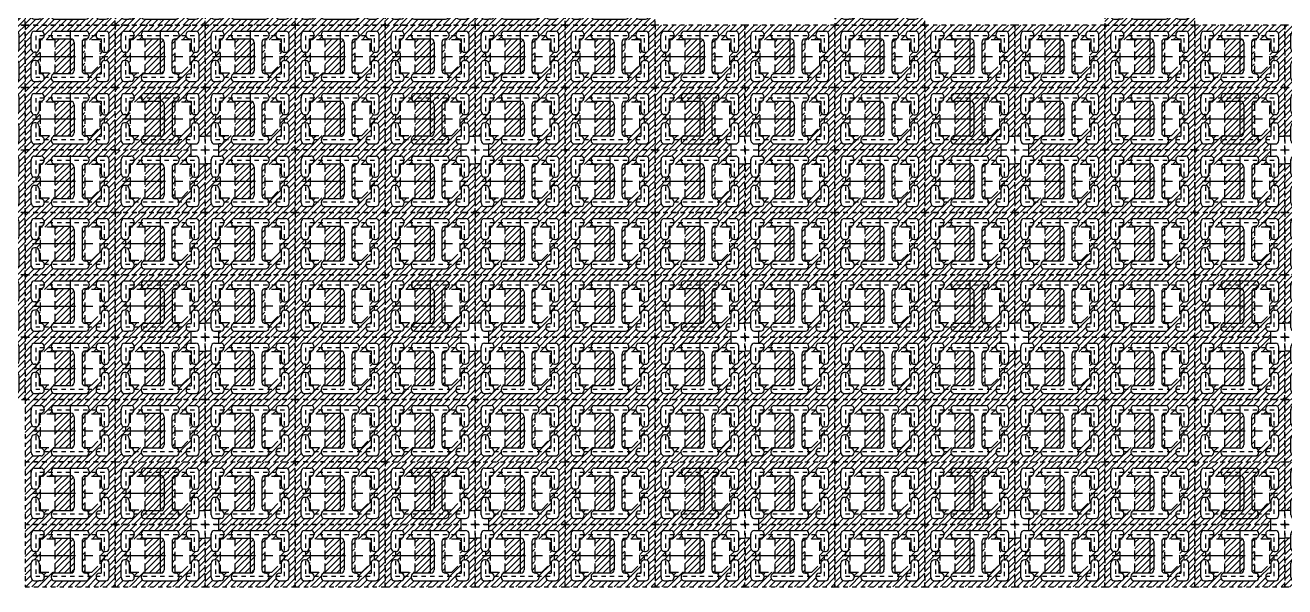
# Model space of a CAD drawing. Extents: x -1061 to -782, y -21 to 162.
# Drawn here: x -1043.5 to -1014.27, y 103.21 to 116.24 of the extents above; entities that cross this region are included whole.
import ezdxf

# ---------------------------------------------------------------- set-up
doc = ezdxf.new("R2010")
doc.units = 0
doc.header["$LTSCALE"] = 0.5
for name, pattern in [('CENTER', [2, 1.25, -0.25, 0.25, -0.25]), ('HIDDEN', [0.375, 0.25, -0.125]), ('HIDDEN2', [0.1875, 0.125, -0.0625])]:
    doc.linetypes.add(name, pattern=pattern)
for name, color, linetype in [('B', 5, 'Continuous'), ('C', 1, 'CENTER'), ('H', 4, 'HIDDEN'), ('hatch', 7, 'CENTER'), ('HATCH O-L', 7, 'HIDDEN2'), ('PACKAGE OL', 51, 'HIDDEN2'), ('圖', 7, 'Continuous')]:
    doc.layers.add(name, color=color, linetype=linetype)

# ---------------------------------------------------------------- blocks, each defined once
blk = doc.blocks.new('DFN1006-2L PACKAGE')
at = {"layer": 'hatch'}
h = blk.add_hatch(dxfattribs=at)
h.set_pattern_fill('ANSI31', color=256, scale=0.02)
h.set_pattern_definition([(45, (528.53349, -41.65396), (-0.0449012806, 0.0449012806), [])])
h.paths.add_polyline_path([(1.205, 0.102), (-0.1, 0.102), (-0.1, -0.803), (1.205, -0.803)])
h.paths.add_polyline_path([(0.037, -0.411), (0.053, -0.411, -0.414214), (0.103, -0.461), (0.103, -0.605), (0.127, -0.605, -0.414214), (0.177, -0.655), (0.177, -0.666, -0.414214), (0.127, -0.716), (0.1, -0.716), (0.037, -0.716, -0.414214), (-0.013, -0.666), (-0.013, -0.461, -0.414214)], flags=16)
h.paths.add_polyline_path([(-0.013, -0.241), (-0.013, -0.036, -0.414214), (0.037, 0.014), (0.127, 0.014, -0.414214), (0.177, -0.036), (0.177, -0.047, -0.414214), (0.127, -0.097), (0.103, -0.097), (0.103, -0.241, -0.414214), (0.053, -0.291), (0.037, -0.291, -0.414214)], flags=16)
h.paths.add_polyline_path([(0.117, -0.111), (0.337, -0.111), (0.337, -0.591), (0.117, -0.591)], flags=16)
h.paths.add_polyline_path([(0.327, -0.605), (0.561, -0.605, 0.414214), (0.611, -0.555), (0.611, -0.147, 0.414214), (0.561, -0.097), (0.327, -0.097, -0.414214), (0.277, -0.047), (0.277, -0.036, -0.414214), (0.327, 0.014), (0.777, 0.014, -0.414214), (0.827, -0.036), (0.827, -0.047, -0.414214), (0.777, -0.097), (0.774, -0.097, 0.414214), (0.724, -0.147), (0.724, -0.555, 0.423299), (0.776, -0.605, -0.423025), (0.827, -0.655), (0.827, -0.666, -0.414214), (0.777, -0.716), (0.327, -0.716, -0.414214), (0.277, -0.666), (0.277, -0.655, -0.414214)], flags=16)
h.paths.add_polyline_path([(0.767, -0.111), (0.987, -0.111), (0.987, -0.471), (0.867, -0.591), (0.767, -0.591)], flags=16)
h.paths.add_polyline_path([(0.977, -0.605), (1.001, -0.605), (1.001, -0.461, -0.414214), (1.051, -0.411), (1.067, -0.411, -0.414214), (1.117, -0.461), (1.117, -0.666, -0.414214), (1.067, -0.716), (1.005, -0.716), (0.977, -0.716, -0.414214), (0.927, -0.666), (0.927, -0.655, -0.414214)], flags=16)
h.paths.add_polyline_path([(0.927, -0.047), (0.927, -0.036, -0.414214), (0.977, 0.014), (1.067, 0.014, -0.414214), (1.117, -0.036), (1.117, -0.241, -0.414214), (1.067, -0.291), (1.051, -0.291, -0.414214), (1.001, -0.241), (1.001, -0.097), (0.977, -0.097, -0.414214)], flags=16)
at = {"layer": 'B'}
for p, q in [((0.037, 0.014), (0.127, 0.014)), ((0.327, 0.014), (0.777, 0.014)), ((0.977, 0.014), (1.067, 0.014)), ((-0.013, -0.241), (-0.013, -0.036)), ((-0.013, -0.036), (-0.013, -0.05)), ((0.103, -0.097), (0.103, -0.241)), ((0.103, -0.097), (0.127, -0.097)), ((0.177, -0.036), (0.177, -0.047)), ((0.277, -0.036), (0.277, -0.047)), ((0.327, -0.097), (0.561, -0.097)), ((0.611, -0.147), (0.611, -0.555)), ((0.724, -0.147), (0.724, -0.555)), ((0.774, -0.097), (0.777, -0.097)), ((0.827, -0.036), (0.827, -0.047)), ((0.927, -0.036), (0.927, -0.047)), ((0.977, -0.097), (1.001, -0.097)), ((1.001, -0.097), (1.001, -0.241)), ((1.117, -0.241), (1.117, -0.036)), ((0.053, -0.291), (0.037, -0.291)), ((0.052, -0.291), (0.052, -0.291)), ((1.051, -0.291), (1.067, -0.291)), ((1.052, -0.291), (1.052, -0.291)), ((-0.013, -0.666), (-0.013, -0.461)), ((0.053, -0.411), (0.037, -0.411)), ((0.052, -0.411), (0.052, -0.411)), ((0.103, -0.461), (0.103, -0.605)), ((1.001, -0.461), (1.001, -0.605)), ((1.051, -0.411), (1.067, -0.411)), ((1.052, -0.411), (1.052, -0.411)), ((1.117, -0.666), (1.117, -0.461)), ((0.037, -0.716), (0.1, -0.716)), ((0.127, -0.716), (0.1, -0.716)), ((0.127, -0.605), (0.103, -0.605)), ((0.177, -0.655), (0.177, -0.666)), ((0.277, -0.655), (0.277, -0.666)), ((0.561, -0.605), (0.327, -0.605)), ((0.327, -0.716), (0.777, -0.716)), ((0.774, -0.605), (0.777, -0.605)), ((0.827, -0.655), (0.827, -0.666)), ((0.927, -0.655), (0.927, -0.666)), ((0.977, -0.605), (1.001, -0.605)), ((0.977, -0.716), (1.005, -0.716)), ((1.005, -0.716), (1.067, -0.716))]:
    blk.add_line(p, q, dxfattribs=at)
for centre, start, end in [((0.037, -0.036), 90, 180), ((0.127, -0.036), 0, 90), ((0.327, -0.036), 90, 180), ((0.777, -0.036), 0, 90), ((0.977, -0.036), 90, 180), ((1.067, -0.036), 0, 90), ((0.127, -0.047), 270, 0), ((0.327, -0.047), 180, 270), ((0.561, -0.147), 0, 90), ((0.774, -0.147), 90, 180), ((0.777, -0.047), 270, 0), ((0.977, -0.047), 180, 270), ((0.037, -0.241), 180, 270), ((0.053, -0.241), 270, 0), ((1.051, -0.241), 180, 270), ((1.067, -0.241), 270, 0), ((0.037, -0.461), 90, 180), ((0.053, -0.461), 0, 90), ((1.051, -0.461), 90, 180), ((1.067, -0.461), 0, 90), ((0.037, -0.666), 180, 270), ((0.127, -0.655), 0, 90), ((0.127, -0.666), 270, 0), ((0.327, -0.655), 90, 180), ((0.327, -0.666), 180, 270), ((0.561, -0.555), 270, 0), ((0.774, -0.555), 180, 270), ((0.777, -0.655), 0, 90), ((0.777, -0.666), 270, 0), ((0.977, -0.655), 90, 180), ((0.977, -0.666), 180, 270), ((1.067, -0.666), 270, 0)]:
    blk.add_arc(centre, 0.05, start, end, dxfattribs=at)
at = {"layer": 'C'}
for p, q in [((0.552, 0.029), (0.552, -0.731)), ((0.005, -0.351), (1.1, -0.351))]:
    blk.add_line(p, q, dxfattribs=at)
at = {"layer": 'H'}
for points in [[(0.337, -0.591), (0.337, -0.111), (0.117, -0.111), (0.117, -0.591)], [(0.867, -0.591), (0.987, -0.471), (0.987, -0.111), (0.767, -0.111), (0.767, -0.591)]]:
    blk.add_lwpolyline(points, close=True, dxfattribs=at)
at = {"layer": 'HATCH O-L'}
blk.add_lwpolyline([(-0.1, 0.102), (-0.1, -0.803), (1.205, -0.803), (1.205, 0.102), (-0.1, 0.102)], dxfattribs=at)
at = {"layer": 'PACKAGE OL'}
blk.add_lwpolyline([(1.052, -0.651), (1.052, -0.051), (0.052, -0.051), (0.052, -0.651)], close=True, dxfattribs=at)
blk = doc.blocks.new('2 R- SIDE CROSS REF')
at = {"layer": 'hatch'}
h = blk.add_hatch(dxfattribs=at)
h.set_pattern_fill('ANSI31', color=256, scale=0.02)
h.set_pattern_definition([(45, (581.53627, -36.8985), (-0.0449012806, 0.0449012806), [])])
h.paths.add_polyline_path([(-0.452, 0.452), (-0.452, 0.365), (-0.425, 0.365, -0.414214), (-0.375, 0.315), (-0.375, 0.304, -0.414214), (-0.425, 0.254), (-0.449, 0.254), (-0.449, 0.11, -0.414214), (-0.499, 0.06), (-0.515, 0.06, -0.414214), (-0.565, 0.11), (-0.565, 0.251), (-0.652, 0.251), (-0.652, -0.251), (-0.565, -0.251), (-0.565, -0.11, -0.414214), (-0.515, -0.06), (-0.499, -0.06, -0.414214), (-0.449, -0.11), (-0.449, -0.254), (-0.425, -0.254, -0.414214), (-0.375, -0.304), (-0.375, -0.315, -0.414214), (-0.425, -0.365), (-0.452, -0.365), (-0.452, -0.452), (0.652, -0.452), (0.652, 0.452)])
h.paths.add_polyline_path([(-0.215, 0.24), (-0.215, -0.24), (-0.435, -0.24), (-0.435, 0.24)], flags=16)
h.paths.add_polyline_path([(0.215, 0.24), (0.435, 0.24), (0.435, -0.12), (0.315, -0.24), (0.215, -0.24)], flags=16)
h.paths.add_polyline_path([(0.425, 0.365), (0.515, 0.365, -0.414214), (0.565, 0.315), (0.565, 0.11, -0.414214), (0.515, 0.06), (0.499, 0.06, -0.414214), (0.449, 0.11), (0.449, 0.254), (0.425, 0.254, -0.414214), (0.375, 0.304), (0.375, 0.315, -0.414214)], flags=16)
h.paths.add_polyline_path([(0.499, -0.06), (0.515, -0.06, -0.414214), (0.565, -0.11), (0.565, -0.315, -0.414214), (0.515, -0.365), (0.452, -0.365), (0.425, -0.365, -0.414214), (0.375, -0.315), (0.375, -0.304, -0.414214), (0.425, -0.254), (0.449, -0.254), (0.449, -0.11, -0.414214)], flags=16)
at = {"layer": 'B'}
for p, q in [((-0.565, 0.11), (-0.565, 0.315)), ((-0.565, 0.315), (-0.565, 0.301)), ((-0.515, 0.365), (-0.425, 0.365)), ((-0.449, 0.254), (-0.449, 0.11)), ((-0.449, 0.254), (-0.425, 0.254)), ((-0.375, 0.315), (-0.375, 0.304)), ((-0.275, 0.315), (-0.275, 0.304)), ((-0.225, 0.365), (0.225, 0.365)), ((-0.225, 0.254), (0.009, 0.254)), ((0.059, 0.204), (0.059, -0.204)), ((0.172, 0.204), (0.172, -0.204)), ((0.222, 0.254), (0.225, 0.254)), ((0.275, 0.315), (0.275, 0.304)), ((0.375, 0.315), (0.375, 0.304)), ((0.425, 0.365), (0.515, 0.365)), ((0.425, 0.254), (0.449, 0.254)), ((0.449, 0.254), (0.449, 0.11)), ((0.565, 0.11), (0.565, 0.315)), ((-0.499, 0.06), (-0.515, 0.06)), ((-0.5, 0.06), (-0.5, 0.06)), ((0.499, 0.06), (0.515, 0.06)), ((0.5, 0.06), (0.5, 0.06)), ((-0.565, -0.315), (-0.565, -0.11)), ((-0.499, -0.06), (-0.515, -0.06)), ((-0.5, -0.06), (-0.5, -0.06)), ((-0.449, -0.11), (-0.449, -0.254)), ((0.449, -0.11), (0.449, -0.254)), ((0.499, -0.06), (0.515, -0.06)), ((0.5, -0.06), (0.5, -0.06)), ((0.565, -0.315), (0.565, -0.11)), ((-0.515, -0.365), (-0.452, -0.365)), ((-0.425, -0.365), (-0.452, -0.365)), ((-0.425, -0.254), (-0.449, -0.254)), ((-0.375, -0.304), (-0.375, -0.315)), ((-0.275, -0.304), (-0.275, -0.315)), ((0.009, -0.254), (-0.225, -0.254)), ((-0.225, -0.365), (0.225, -0.365)), ((0.222, -0.254), (0.225, -0.254)), ((0.275, -0.304), (0.275, -0.315)), ((0.375, -0.304), (0.375, -0.315)), ((0.425, -0.254), (0.449, -0.254)), ((0.425, -0.365), (0.452, -0.365)), ((0.452, -0.365), (0.515, -0.365))]:
    blk.add_line(p, q, dxfattribs=at)
for centre, start, end in [((-0.515, 0.315), 90, 180), ((-0.425, 0.315), 0, 90), ((-0.425, 0.304), 270, 0), ((-0.225, 0.315), 90, 180), ((-0.225, 0.304), 180, 270), ((0.009, 0.204), 0, 90), ((0.222, 0.204), 90, 180), ((0.225, 0.315), 0, 90), ((0.225, 0.304), 270, 0), ((0.425, 0.315), 90, 180), ((0.425, 0.304), 180, 270), ((0.515, 0.315), 0, 90), ((-0.515, 0.11), 180, 270), ((-0.499, 0.11), 270, 0), ((0.499, 0.11), 180, 270), ((0.515, 0.11), 270, 0), ((-0.515, -0.11), 90, 180), ((-0.499, -0.11), 0, 90), ((0.499, -0.11), 90, 180), ((0.515, -0.11), 0, 90), ((-0.515, -0.315), 180, 270), ((-0.425, -0.304), 0, 90), ((-0.425, -0.315), 270, 0), ((-0.225, -0.304), 90, 180), ((-0.225, -0.315), 180, 270), ((0.009, -0.204), 270, 0), ((0.222, -0.204), 180, 270), ((0.225, -0.304), 0, 90), ((0.225, -0.315), 270, 0), ((0.425, -0.304), 90, 180), ((0.425, -0.315), 180, 270), ((0.515, -0.315), 270, 0)]:
    blk.add_arc(centre, 0.05, start, end, dxfattribs=at)
at = {"layer": 'C'}
for p, q in [((0, 0.38), (0, -0.38)), ((-0.548, 0), (0.548, 0))]:
    blk.add_line(p, q, dxfattribs=at)
at = {"layer": 'H', "color": 6}
for p, q in [((-0.452, 0.365), (-0.452, 0.452)), ((-0.565, 0.251), (-0.652, 0.251)), ((-0.565, -0.251), (-0.652, -0.251)), ((-0.452, -0.452), (-0.452, -0.365))]:
    blk.add_line(p, q, dxfattribs=at)
at = {"layer": 'H'}
for points in [[(-0.215, -0.24), (-0.215, 0.24), (-0.435, 0.24), (-0.435, -0.24)], [(0.315, -0.24), (0.435, -0.12), (0.435, 0.24), (0.215, 0.24), (0.215, -0.24)]]:
    blk.add_lwpolyline(points, close=True, dxfattribs=at)
at = {"layer": 'HATCH O-L'}
blk.add_lwpolyline([(-0.652, 0.452), (-0.652, -0.452), (0.652, -0.452), (0.652, 0.452), (-0.652, 0.452)], dxfattribs=at)
at = {"layer": 'PACKAGE OL'}
blk.add_lwpolyline([(0.5, -0.3), (0.5, 0.3), (-0.5, 0.3), (-0.5, -0.3)], close=True, dxfattribs=at)
blk = doc.blocks.new('UPPER RIGHT CROSS')
at = {"layer": 'hatch'}
h = blk.add_hatch(dxfattribs=at)
h.set_pattern_fill('ANSI31', color=256, scale=0.02)
h.set_pattern_definition([(45, (579.97371, -40.20884), (-0.0449012806, 0.0449012806), [])])
h.paths.add_polyline_path([(-0.652, 0.452), (-0.652, -0.452), (0.652, -0.452), (0.652, 0.251), (0.565, 0.251), (0.565, 0.11, -0.414214), (0.515, 0.06), (0.499, 0.06, -0.414214), (0.449, 0.11), (0.449, 0.254), (0.425, 0.254, -0.414214), (0.375, 0.304), (0.375, 0.315, -0.414214), (0.425, 0.365), (0.452, 0.365), (0.452, 0.452)])
h.paths.add_polyline_path([(-0.375, 0.315), (-0.375, 0.304, -0.414214), (-0.425, 0.254), (-0.449, 0.254), (-0.449, 0.11, -0.414214), (-0.499, 0.06), (-0.515, 0.06, -0.414214), (-0.565, 0.11), (-0.565, 0.315, -0.414214), (-0.515, 0.365), (-0.425, 0.365, -0.414214)], flags=16)
h.paths.add_polyline_path([(-0.225, 0.365), (0.225, 0.365, -0.414214), (0.275, 0.315), (0.275, 0.304, -0.414214), (0.225, 0.254), (0.222, 0.254, 0.414214), (0.172, 0.204), (0.172, -0.204, 0.423299), (0.224, -0.254, -0.423025), (0.275, -0.304), (0.275, -0.315, -0.414214), (0.225, -0.365), (-0.225, -0.365, -0.414214), (-0.275, -0.315), (-0.275, -0.304, -0.414214), (-0.225, -0.254), (0.009, -0.254, 0.414214), (0.059, -0.204), (0.059, 0.204, 0.414214), (0.009, 0.254), (-0.225, 0.254, -0.414214), (-0.275, 0.304), (-0.275, 0.315, -0.414214)], flags=16)
h.paths.add_polyline_path([(-0.215, 0.24), (-0.215, -0.24), (-0.435, -0.24), (-0.435, 0.24)], flags=16)
h.paths.add_polyline_path([(-0.449, -0.11), (-0.449, -0.254), (-0.425, -0.254, -0.414214), (-0.375, -0.304), (-0.375, -0.315, -0.414214), (-0.425, -0.365), (-0.452, -0.365), (-0.515, -0.365, -0.414214), (-0.565, -0.315), (-0.565, -0.11, -0.414214), (-0.515, -0.06), (-0.499, -0.06, -0.414214)], flags=16)
h.paths.add_polyline_path([(0.215, 0.24), (0.435, 0.24), (0.435, -0.12), (0.315, -0.24), (0.215, -0.24)], flags=16)
h.paths.add_polyline_path([(0.499, -0.06), (0.515, -0.06, -0.414214), (0.565, -0.11), (0.565, -0.315, -0.414214), (0.515, -0.365), (0.452, -0.365), (0.425, -0.365, -0.414214), (0.375, -0.315), (0.375, -0.304, -0.414214), (0.425, -0.254), (0.449, -0.254), (0.449, -0.11, -0.414214)], flags=16)
at = {"layer": 'B'}
for p, q in [((-0.565, 0.11), (-0.565, 0.315)), ((-0.565, 0.315), (-0.565, 0.301)), ((-0.515, 0.365), (-0.425, 0.365)), ((-0.449, 0.254), (-0.449, 0.11)), ((-0.449, 0.254), (-0.425, 0.254)), ((-0.375, 0.315), (-0.375, 0.304)), ((-0.275, 0.315), (-0.275, 0.304)), ((-0.225, 0.365), (0.225, 0.365)), ((-0.225, 0.254), (0.009, 0.254)), ((0.059, 0.204), (0.059, -0.204)), ((0.172, 0.204), (0.172, -0.204)), ((0.222, 0.254), (0.225, 0.254)), ((0.275, 0.315), (0.275, 0.304)), ((0.375, 0.315), (0.375, 0.304)), ((0.425, 0.365), (0.515, 0.365)), ((0.425, 0.254), (0.449, 0.254)), ((0.449, 0.254), (0.449, 0.11)), ((0.565, 0.11), (0.565, 0.315)), ((-0.499, 0.06), (-0.515, 0.06)), ((-0.5, 0.06), (-0.5, 0.06)), ((0.499, 0.06), (0.515, 0.06)), ((0.5, 0.06), (0.5, 0.06)), ((-0.565, -0.315), (-0.565, -0.11)), ((-0.499, -0.06), (-0.515, -0.06)), ((-0.5, -0.06), (-0.5, -0.06)), ((-0.449, -0.11), (-0.449, -0.254)), ((0.449, -0.11), (0.449, -0.254)), ((0.499, -0.06), (0.515, -0.06)), ((0.5, -0.06), (0.5, -0.06)), ((0.565, -0.315), (0.565, -0.11)), ((-0.515, -0.365), (-0.452, -0.365)), ((-0.425, -0.365), (-0.452, -0.365)), ((-0.425, -0.254), (-0.449, -0.254)), ((-0.375, -0.304), (-0.375, -0.315)), ((-0.275, -0.304), (-0.275, -0.315)), ((0.009, -0.254), (-0.225, -0.254)), ((-0.225, -0.365), (0.225, -0.365)), ((0.222, -0.254), (0.225, -0.254)), ((0.275, -0.304), (0.275, -0.315)), ((0.375, -0.304), (0.375, -0.315)), ((0.425, -0.254), (0.449, -0.254)), ((0.425, -0.365), (0.452, -0.365)), ((0.452, -0.365), (0.515, -0.365))]:
    blk.add_line(p, q, dxfattribs=at)
for centre, start, end in [((-0.515, 0.315), 90, 180), ((-0.425, 0.315), 0, 90), ((-0.425, 0.304), 270, 0), ((-0.225, 0.315), 90, 180), ((-0.225, 0.304), 180, 270), ((0.009, 0.204), 0, 90), ((0.222, 0.204), 90, 180), ((0.225, 0.315), 0, 90), ((0.225, 0.304), 270, 0), ((0.425, 0.315), 90, 180), ((0.425, 0.304), 180, 270), ((0.515, 0.315), 0, 90), ((-0.515, 0.11), 180, 270), ((-0.499, 0.11), 270, 0), ((0.499, 0.11), 180, 270), ((0.515, 0.11), 270, 0), ((-0.515, -0.11), 90, 180), ((-0.499, -0.11), 0, 90), ((0.499, -0.11), 90, 180), ((0.515, -0.11), 0, 90), ((-0.515, -0.315), 180, 270), ((-0.425, -0.304), 0, 90), ((-0.425, -0.315), 270, 0), ((-0.225, -0.304), 90, 180), ((-0.225, -0.315), 180, 270), ((0.009, -0.204), 270, 0), ((0.222, -0.204), 180, 270), ((0.225, -0.304), 0, 90), ((0.225, -0.315), 270, 0), ((0.425, -0.304), 90, 180), ((0.425, -0.315), 180, 270), ((0.515, -0.315), 270, 0)]:
    blk.add_arc(centre, 0.05, start, end, dxfattribs=at)
at = {"layer": 'C'}
for p, q in [((0, 0.38), (0, -0.38)), ((-0.548, 0), (0.548, 0))]:
    blk.add_line(p, q, dxfattribs=at)
at = {"layer": 'H', "color": 6}
for p, q in [((0.452, 0.365), (0.452, 0.452)), ((0.565, 0.251), (0.652, 0.251))]:
    blk.add_line(p, q, dxfattribs=at)
at = {"layer": 'H'}
for points in [[(-0.215, -0.24), (-0.215, 0.24), (-0.435, 0.24), (-0.435, -0.24)], [(0.315, -0.24), (0.435, -0.12), (0.435, 0.24), (0.215, 0.24), (0.215, -0.24)]]:
    blk.add_lwpolyline(points, close=True, dxfattribs=at)
at = {"layer": 'HATCH O-L'}
blk.add_lwpolyline([(-0.652, 0.452), (-0.652, -0.452), (0.652, -0.452), (0.652, 0.452), (-0.652, 0.452)], dxfattribs=at)
at = {"layer": 'PACKAGE OL'}
blk.add_lwpolyline([(0.5, -0.3), (0.5, 0.3), (-0.5, 0.3), (-0.5, -0.3)], close=True, dxfattribs=at)
blk = doc.blocks.new('UPPER LEFT CROSS')
at = {"layer": 'hatch'}
h = blk.add_hatch(dxfattribs=at)
h.set_pattern_fill('ANSI31', color=256, scale=0.02)
h.set_pattern_definition([(45, (581.53627, -40.20884), (-0.0449012806, 0.0449012806), [])])
h.paths.add_polyline_path([(-0.452, 0.452), (-0.452, 0.365), (-0.425, 0.365, -0.414214), (-0.375, 0.315), (-0.375, 0.304, -0.414214), (-0.425, 0.254), (-0.449, 0.254), (-0.449, 0.11, -0.414214), (-0.499, 0.06), (-0.515, 0.06, -0.414214), (-0.565, 0.11), (-0.565, 0.251), (-0.652, 0.251), (-0.652, -0.452), (0.652, -0.452), (0.652, 0.452)])
h.paths.add_polyline_path([(-0.225, 0.365), (0.225, 0.365, -0.414214), (0.275, 0.315), (0.275, 0.304, -0.414214), (0.225, 0.254), (0.222, 0.254, 0.414214), (0.172, 0.204), (0.172, -0.204, 0.423299), (0.224, -0.254, -0.423025), (0.275, -0.304), (0.275, -0.315, -0.414214), (0.225, -0.365), (-0.225, -0.365, -0.414214), (-0.275, -0.315), (-0.275, -0.304, -0.414214), (-0.225, -0.254), (0.009, -0.254, 0.414214), (0.059, -0.204), (0.059, 0.204, 0.414214), (0.009, 0.254), (-0.225, 0.254, -0.414214), (-0.275, 0.304), (-0.275, 0.315, -0.414214)], flags=16)
h.paths.add_polyline_path([(-0.215, 0.24), (-0.215, -0.24), (-0.435, -0.24), (-0.435, 0.24)], flags=16)
h.paths.add_polyline_path([(-0.449, -0.11), (-0.449, -0.254), (-0.425, -0.254, -0.414214), (-0.375, -0.304), (-0.375, -0.315, -0.414214), (-0.425, -0.365), (-0.452, -0.365), (-0.515, -0.365, -0.414214), (-0.565, -0.315), (-0.565, -0.11, -0.414214), (-0.515, -0.06), (-0.499, -0.06, -0.414214)], flags=16)
h.paths.add_polyline_path([(0.215, 0.24), (0.435, 0.24), (0.435, -0.12), (0.315, -0.24), (0.215, -0.24)], flags=16)
h.paths.add_polyline_path([(0.425, 0.365), (0.515, 0.365, -0.414214), (0.565, 0.315), (0.565, 0.11, -0.414214), (0.515, 0.06), (0.499, 0.06, -0.414214), (0.449, 0.11), (0.449, 0.254), (0.425, 0.254, -0.414214), (0.375, 0.304), (0.375, 0.315, -0.414214)], flags=16)
h.paths.add_polyline_path([(0.499, -0.06), (0.515, -0.06, -0.414214), (0.565, -0.11), (0.565, -0.315, -0.414214), (0.515, -0.365), (0.452, -0.365), (0.425, -0.365, -0.414214), (0.375, -0.315), (0.375, -0.304, -0.414214), (0.425, -0.254), (0.449, -0.254), (0.449, -0.11, -0.414214)], flags=16)
at = {"layer": 'B'}
for p, q in [((-0.565, 0.11), (-0.565, 0.315)), ((-0.565, 0.315), (-0.565, 0.301)), ((-0.515, 0.365), (-0.425, 0.365)), ((-0.449, 0.254), (-0.449, 0.11)), ((-0.449, 0.254), (-0.425, 0.254)), ((-0.375, 0.315), (-0.375, 0.304)), ((-0.275, 0.315), (-0.275, 0.304)), ((-0.225, 0.365), (0.225, 0.365)), ((-0.225, 0.254), (0.009, 0.254)), ((0.059, 0.204), (0.059, -0.204)), ((0.172, 0.204), (0.172, -0.204)), ((0.222, 0.254), (0.225, 0.254)), ((0.275, 0.315), (0.275, 0.304)), ((0.375, 0.315), (0.375, 0.304)), ((0.425, 0.365), (0.515, 0.365)), ((0.425, 0.254), (0.449, 0.254)), ((0.449, 0.254), (0.449, 0.11)), ((0.565, 0.11), (0.565, 0.315)), ((-0.499, 0.06), (-0.515, 0.06)), ((-0.5, 0.06), (-0.5, 0.06)), ((0.499, 0.06), (0.515, 0.06)), ((0.5, 0.06), (0.5, 0.06)), ((-0.565, -0.315), (-0.565, -0.11)), ((-0.499, -0.06), (-0.515, -0.06)), ((-0.5, -0.06), (-0.5, -0.06)), ((-0.449, -0.11), (-0.449, -0.254)), ((0.449, -0.11), (0.449, -0.254)), ((0.499, -0.06), (0.515, -0.06)), ((0.5, -0.06), (0.5, -0.06)), ((0.565, -0.315), (0.565, -0.11)), ((-0.515, -0.365), (-0.452, -0.365)), ((-0.425, -0.365), (-0.452, -0.365)), ((-0.425, -0.254), (-0.449, -0.254)), ((-0.375, -0.304), (-0.375, -0.315)), ((-0.275, -0.304), (-0.275, -0.315)), ((0.009, -0.254), (-0.225, -0.254)), ((-0.225, -0.365), (0.225, -0.365)), ((0.222, -0.254), (0.225, -0.254)), ((0.275, -0.304), (0.275, -0.315)), ((0.375, -0.304), (0.375, -0.315)), ((0.425, -0.254), (0.449, -0.254)), ((0.425, -0.365), (0.452, -0.365)), ((0.452, -0.365), (0.515, -0.365))]:
    blk.add_line(p, q, dxfattribs=at)
for centre, start, end in [((-0.515, 0.315), 90, 180), ((-0.425, 0.315), 0, 90), ((-0.425, 0.304), 270, 0), ((-0.225, 0.315), 90, 180), ((-0.225, 0.304), 180, 270), ((0.009, 0.204), 0, 90), ((0.222, 0.204), 90, 180), ((0.225, 0.315), 0, 90), ((0.225, 0.304), 270, 0), ((0.425, 0.315), 90, 180), ((0.425, 0.304), 180, 270), ((0.515, 0.315), 0, 90), ((-0.515, 0.11), 180, 270), ((-0.499, 0.11), 270, 0), ((0.499, 0.11), 180, 270), ((0.515, 0.11), 270, 0), ((-0.515, -0.11), 90, 180), ((-0.499, -0.11), 0, 90), ((0.499, -0.11), 90, 180), ((0.515, -0.11), 0, 90), ((-0.515, -0.315), 180, 270), ((-0.425, -0.304), 0, 90), ((-0.425, -0.315), 270, 0), ((-0.225, -0.304), 90, 180), ((-0.225, -0.315), 180, 270), ((0.009, -0.204), 270, 0), ((0.222, -0.204), 180, 270), ((0.225, -0.304), 0, 90), ((0.225, -0.315), 270, 0), ((0.425, -0.304), 90, 180), ((0.425, -0.315), 180, 270), ((0.515, -0.315), 270, 0)]:
    blk.add_arc(centre, 0.05, start, end, dxfattribs=at)
at = {"layer": 'C'}
for p, q in [((0, 0.38), (0, -0.38)), ((-0.548, 0), (0.548, 0))]:
    blk.add_line(p, q, dxfattribs=at)
at = {"layer": 'H', "color": 6}
for p, q in [((-0.452, 0.365), (-0.452, 0.452)), ((-0.565, 0.251), (-0.652, 0.251))]:
    blk.add_line(p, q, dxfattribs=at)
at = {"layer": 'H'}
for points in [[(-0.215, -0.24), (-0.215, 0.24), (-0.435, 0.24), (-0.435, -0.24)], [(0.315, -0.24), (0.435, -0.12), (0.435, 0.24), (0.215, 0.24), (0.215, -0.24)]]:
    blk.add_lwpolyline(points, close=True, dxfattribs=at)
at = {"layer": 'HATCH O-L'}
blk.add_lwpolyline([(-0.652, 0.452), (-0.652, -0.452), (0.652, -0.452), (0.652, 0.452), (-0.652, 0.452)], dxfattribs=at)
at = {"layer": 'PACKAGE OL'}
blk.add_lwpolyline([(0.5, -0.3), (0.5, 0.3), (-0.5, 0.3), (-0.5, -0.3)], close=True, dxfattribs=at)
blk = doc.blocks.new('LOWER LEFT CROSS')
at = {"layer": 'hatch'}
h = blk.add_hatch(dxfattribs=at)
h.set_pattern_fill('ANSI31', color=256, scale=0.02)
h.set_pattern_definition([(45, (581.53627, -39.15142), (-0.0449012806, 0.0449012806), [])])
h.paths.add_polyline_path([(-0.215, -0.24), (-0.435, -0.24), (-0.435, 0.24), (-0.215, 0.24)], flags=16)
h.paths.add_polyline_path([(0.215, 0.24), (0.435, 0.24), (0.435, -0.12), (0.315, -0.24), (0.215, -0.24)], flags=16)
h.paths.add_polyline_path([(-0.425, 0.254), (-0.449, 0.254), (-0.449, 0.11, -0.414214), (-0.499, 0.06), (-0.515, 0.06, -0.414214), (-0.565, 0.11), (-0.565, 0.315, -0.414214), (-0.515, 0.365), (-0.425, 0.365, -0.414214), (-0.375, 0.315), (-0.375, 0.304, -0.414214)], flags=16)
h.paths.add_polyline_path([(-0.449, -0.11), (-0.449, -0.254), (-0.425, -0.254, -0.414214), (-0.375, -0.304), (-0.375, -0.315, -0.414214), (-0.425, -0.365), (-0.452, -0.365), (-0.515, -0.365, -0.414214), (-0.565, -0.315), (-0.565, -0.11, -0.414214), (-0.515, -0.06), (-0.499, -0.06, -0.414214)], flags=16)
h.paths.add_polyline_path([(0.375, 0.304), (0.375, 0.315, -0.414214), (0.425, 0.365), (0.515, 0.365, -0.414214), (0.565, 0.315), (0.565, 0.11, -0.414214), (0.515, 0.06), (0.499, 0.06, -0.414214), (0.449, 0.11), (0.449, 0.254), (0.425, 0.254, -0.414214)], flags=16)
h.paths.add_polyline_path([(0.499, -0.06), (0.515, -0.06, -0.414214), (0.565, -0.11), (0.565, -0.315, -0.414214), (0.515, -0.365), (0.452, -0.365), (0.425, -0.365, -0.414214), (0.375, -0.315), (0.375, -0.304, -0.414214), (0.425, -0.254), (0.449, -0.254), (0.449, -0.11, -0.414214)], flags=16)
h.paths.add_polyline_path([(-0.652, 0.452), (-0.652, -0.452), (0.452, -0.452), (0.452, -0.365), (0.515, -0.365, 0.414214), (0.565, -0.315), (0.565, -0.251), (0.652, -0.251), (0.652, 0.452)])
at = {"layer": 'B'}
for p, q in [((-0.565, 0.11), (-0.565, 0.315)), ((-0.565, 0.315), (-0.565, 0.301)), ((-0.515, 0.365), (-0.425, 0.365)), ((-0.449, 0.254), (-0.449, 0.11)), ((-0.449, 0.254), (-0.425, 0.254)), ((-0.375, 0.315), (-0.375, 0.304)), ((-0.275, 0.315), (-0.275, 0.304)), ((-0.225, 0.365), (0.225, 0.365)), ((-0.225, 0.254), (0.009, 0.254)), ((0.059, 0.204), (0.059, -0.204)), ((0.172, 0.204), (0.172, -0.204)), ((0.222, 0.254), (0.225, 0.254)), ((0.275, 0.315), (0.275, 0.304)), ((0.375, 0.315), (0.375, 0.304)), ((0.425, 0.365), (0.515, 0.365)), ((0.425, 0.254), (0.449, 0.254)), ((0.449, 0.254), (0.449, 0.11)), ((0.565, 0.11), (0.565, 0.315)), ((-0.499, 0.06), (-0.515, 0.06)), ((-0.5, 0.06), (-0.5, 0.06)), ((0.499, 0.06), (0.515, 0.06)), ((0.5, 0.06), (0.5, 0.06)), ((-0.565, -0.315), (-0.565, -0.11)), ((-0.499, -0.06), (-0.515, -0.06)), ((-0.5, -0.06), (-0.5, -0.06)), ((-0.449, -0.11), (-0.449, -0.254)), ((0.449, -0.11), (0.449, -0.254)), ((0.499, -0.06), (0.515, -0.06)), ((0.5, -0.06), (0.5, -0.06)), ((0.565, -0.315), (0.565, -0.11)), ((-0.515, -0.365), (-0.452, -0.365)), ((-0.425, -0.365), (-0.452, -0.365)), ((-0.425, -0.254), (-0.449, -0.254)), ((-0.375, -0.304), (-0.375, -0.315)), ((-0.275, -0.304), (-0.275, -0.315)), ((0.009, -0.254), (-0.225, -0.254)), ((-0.225, -0.365), (0.225, -0.365)), ((0.222, -0.254), (0.225, -0.254)), ((0.275, -0.304), (0.275, -0.315)), ((0.375, -0.304), (0.375, -0.315)), ((0.425, -0.254), (0.449, -0.254)), ((0.425, -0.365), (0.452, -0.365)), ((0.452, -0.365), (0.515, -0.365))]:
    blk.add_line(p, q, dxfattribs=at)
for centre, start, end in [((-0.515, 0.315), 90, 180), ((-0.425, 0.315), 0, 90), ((-0.425, 0.304), 270, 0), ((-0.225, 0.315), 90, 180), ((-0.225, 0.304), 180, 270), ((0.009, 0.204), 0, 90), ((0.222, 0.204), 90, 180), ((0.225, 0.315), 0, 90), ((0.225, 0.304), 270, 0), ((0.425, 0.315), 90, 180), ((0.425, 0.304), 180, 270), ((0.515, 0.315), 0, 90), ((-0.515, 0.11), 180, 270), ((-0.499, 0.11), 270, 0), ((0.499, 0.11), 180, 270), ((0.515, 0.11), 270, 0), ((-0.515, -0.11), 90, 180), ((-0.499, -0.11), 0, 90), ((0.499, -0.11), 90, 180), ((0.515, -0.11), 0, 90), ((-0.515, -0.315), 180, 270), ((-0.425, -0.304), 0, 90), ((-0.425, -0.315), 270, 0), ((-0.225, -0.304), 90, 180), ((-0.225, -0.315), 180, 270), ((0.009, -0.204), 270, 0), ((0.222, -0.204), 180, 270), ((0.225, -0.304), 0, 90), ((0.225, -0.315), 270, 0), ((0.425, -0.304), 90, 180), ((0.425, -0.315), 180, 270), ((0.515, -0.315), 270, 0)]:
    blk.add_arc(centre, 0.05, start, end, dxfattribs=at)
at = {"layer": 'C'}
for p, q in [((0, 0.38), (0, -0.38)), ((-0.548, 0), (0.548, 0))]:
    blk.add_line(p, q, dxfattribs=at)
at = {"layer": 'H', "color": 6}
for p, q in [((0.452, -0.452), (0.452, -0.365)), ((0.565, -0.251), (0.652, -0.251))]:
    blk.add_line(p, q, dxfattribs=at)
at = {"layer": 'H'}
for points in [[(-0.215, -0.24), (-0.215, 0.24), (-0.435, 0.24), (-0.435, -0.24)], [(0.315, -0.24), (0.435, -0.12), (0.435, 0.24), (0.215, 0.24), (0.215, -0.24)]]:
    blk.add_lwpolyline(points, close=True, dxfattribs=at)
at = {"layer": 'HATCH O-L'}
blk.add_lwpolyline([(-0.652, 0.452), (-0.652, -0.452), (0.652, -0.452), (0.652, 0.452), (-0.652, 0.452)], dxfattribs=at)
at = {"layer": 'PACKAGE OL'}
blk.add_lwpolyline([(0.5, -0.3), (0.5, 0.3), (-0.5, 0.3), (-0.5, -0.3)], close=True, dxfattribs=at)
blk = doc.blocks.new('LOWER CROSS REF')
at = {"layer": 'hatch'}
h = blk.add_hatch(dxfattribs=at)
h.set_pattern_fill('ANSI31', color=256, scale=0.02)
h.set_pattern_definition([(45, (581.53627, -39.14559), (-0.0449012806, 0.0449012806), [])])
h.paths.add_polyline_path([(0.652, -0.452), (0.652, 0.452), (-0.652, 0.452), (-0.652, -0.251), (-0.565, -0.251), (-0.565, -0.11, -0.414214), (-0.515, -0.06), (-0.499, -0.06, -0.414214), (-0.449, -0.11), (-0.449, -0.254), (-0.425, -0.254, -0.414214), (-0.375, -0.304), (-0.375, -0.315, -0.414214), (-0.425, -0.365), (-0.452, -0.365), (-0.452, -0.452)])
h.paths.add_polyline_path([(-0.275, -0.315), (-0.275, -0.304, -0.414214), (-0.225, -0.254), (0.009, -0.254, 0.414214), (0.059, -0.204), (0.059, 0.204, 0.414214), (0.009, 0.254), (-0.225, 0.254, -0.414214), (-0.275, 0.304), (-0.275, 0.315, -0.414214), (-0.225, 0.365), (0.225, 0.365, -0.414214), (0.275, 0.315), (0.275, 0.304, -0.414214), (0.225, 0.254), (0.222, 0.254, 0.414214), (0.172, 0.204), (0.172, -0.204, 0.414214), (0.222, -0.254), (0.225, -0.254, -0.414214), (0.275, -0.304), (0.275, -0.315, -0.414214), (0.225, -0.365), (-0.225, -0.365, -0.414214)], flags=16)
h.paths.add_polyline_path([(-0.435, -0.24), (-0.435, 0.24), (-0.215, 0.24), (-0.215, -0.24)], flags=16)
h.paths.add_polyline_path([(-0.499, 0.06), (-0.515, 0.06, -0.414214), (-0.565, 0.11), (-0.565, 0.315, -0.414214), (-0.515, 0.365), (-0.425, 0.365, -0.414214), (-0.375, 0.315), (-0.375, 0.304, -0.414214), (-0.425, 0.254), (-0.449, 0.254), (-0.449, 0.11, -0.414214)], flags=16)
h.paths.add_polyline_path([(0.215, -0.24), (0.215, 0.24), (0.435, 0.24), (0.435, -0.12), (0.315, -0.24)], flags=16)
h.paths.add_polyline_path([(0.375, -0.315), (0.375, -0.304, -0.414214), (0.425, -0.254), (0.449, -0.254), (0.449, -0.11, -0.414214), (0.499, -0.06), (0.515, -0.06, -0.414214), (0.565, -0.11), (0.565, -0.315, -0.414214), (0.515, -0.365), (0.452, -0.365), (0.425, -0.365, -0.414214)], flags=16)
h.paths.add_polyline_path([(0.449, 0.11), (0.449, 0.254), (0.425, 0.254, -0.414214), (0.375, 0.304), (0.375, 0.315, -0.414214), (0.425, 0.365), (0.515, 0.365, -0.414214), (0.565, 0.315), (0.565, 0.11, -0.414214), (0.515, 0.06), (0.499, 0.06, -0.414214)], flags=16)
at = {"layer": 'B'}
for p, q in [((-0.565, 0.11), (-0.565, 0.315)), ((-0.565, 0.315), (-0.565, 0.301)), ((-0.515, 0.365), (-0.425, 0.365)), ((-0.449, 0.254), (-0.449, 0.11)), ((-0.449, 0.254), (-0.425, 0.254)), ((-0.375, 0.315), (-0.375, 0.304)), ((-0.275, 0.315), (-0.275, 0.304)), ((-0.225, 0.365), (0.225, 0.365)), ((-0.225, 0.254), (0.009, 0.254)), ((0.059, 0.204), (0.059, -0.204)), ((0.172, 0.204), (0.172, -0.204)), ((0.222, 0.254), (0.225, 0.254)), ((0.275, 0.315), (0.275, 0.304)), ((0.375, 0.315), (0.375, 0.304)), ((0.425, 0.365), (0.515, 0.365)), ((0.425, 0.254), (0.449, 0.254)), ((0.449, 0.254), (0.449, 0.11)), ((0.565, 0.11), (0.565, 0.315)), ((-0.499, 0.06), (-0.515, 0.06)), ((-0.5, 0.06), (-0.5, 0.06)), ((0.499, 0.06), (0.515, 0.06)), ((0.5, 0.06), (0.5, 0.06)), ((-0.565, -0.315), (-0.565, -0.11)), ((-0.499, -0.06), (-0.515, -0.06)), ((-0.5, -0.06), (-0.5, -0.06)), ((-0.449, -0.11), (-0.449, -0.254)), ((0.449, -0.11), (0.449, -0.254)), ((0.499, -0.06), (0.515, -0.06)), ((0.5, -0.06), (0.5, -0.06)), ((0.565, -0.315), (0.565, -0.11)), ((-0.515, -0.365), (-0.452, -0.365)), ((-0.425, -0.365), (-0.452, -0.365)), ((-0.425, -0.254), (-0.449, -0.254)), ((-0.375, -0.304), (-0.375, -0.315)), ((-0.275, -0.304), (-0.275, -0.315)), ((0.009, -0.254), (-0.225, -0.254)), ((-0.225, -0.365), (0.225, -0.365)), ((0.222, -0.254), (0.225, -0.254)), ((0.275, -0.304), (0.275, -0.315)), ((0.375, -0.304), (0.375, -0.315)), ((0.425, -0.254), (0.449, -0.254)), ((0.425, -0.365), (0.452, -0.365)), ((0.452, -0.365), (0.515, -0.365))]:
    blk.add_line(p, q, dxfattribs=at)
for centre, start, end in [((-0.515, 0.315), 90, 180), ((-0.425, 0.315), 0, 90), ((-0.425, 0.304), 270, 0), ((-0.225, 0.315), 90, 180), ((-0.225, 0.304), 180, 270), ((0.009, 0.204), 0, 90), ((0.222, 0.204), 90, 180), ((0.225, 0.315), 0, 90), ((0.225, 0.304), 270, 0), ((0.425, 0.315), 90, 180), ((0.425, 0.304), 180, 270), ((0.515, 0.315), 0, 90), ((-0.515, 0.11), 180, 270), ((-0.499, 0.11), 270, 0), ((0.499, 0.11), 180, 270), ((0.515, 0.11), 270, 0), ((-0.515, -0.11), 90, 180), ((-0.499, -0.11), 0, 90), ((0.499, -0.11), 90, 180), ((0.515, -0.11), 0, 90), ((-0.515, -0.315), 180, 270), ((-0.425, -0.304), 0, 90), ((-0.425, -0.315), 270, 0), ((-0.225, -0.304), 90, 180), ((-0.225, -0.315), 180, 270), ((0.009, -0.204), 270, 0), ((0.222, -0.204), 180, 270), ((0.225, -0.304), 0, 90), ((0.225, -0.315), 270, 0), ((0.425, -0.304), 90, 180), ((0.425, -0.315), 180, 270), ((0.515, -0.315), 270, 0)]:
    blk.add_arc(centre, 0.05, start, end, dxfattribs=at)
at = {"layer": 'C'}
for p, q in [((0, 0.38), (0, -0.38)), ((-0.548, 0), (0.548, 0))]:
    blk.add_line(p, q, dxfattribs=at)
at = {"layer": 'H', "color": 6}
for p, q in [((-0.565, -0.251), (-0.652, -0.251)), ((-0.452, -0.452), (-0.452, -0.365))]:
    blk.add_line(p, q, dxfattribs=at)
at = {"layer": 'H'}
for points in [[(-0.215, -0.24), (-0.215, 0.24), (-0.435, 0.24), (-0.435, -0.24)], [(0.315, -0.24), (0.435, -0.12), (0.435, 0.24), (0.215, 0.24), (0.215, -0.24)]]:
    blk.add_lwpolyline(points, close=True, dxfattribs=at)
at = {"layer": 'HATCH O-L'}
blk.add_lwpolyline([(-0.652, 0.452), (-0.652, -0.452), (0.652, -0.452), (0.652, 0.452), (-0.652, 0.452)], dxfattribs=at)
at = {"layer": 'PACKAGE OL'}
blk.add_lwpolyline([(0.5, -0.3), (0.5, 0.3), (-0.5, 0.3), (-0.5, -0.3)], close=True, dxfattribs=at)

msp = doc.modelspace()

# ---------------------------------------------------------------- block references
at = {"layer": 'hatch', "xscale": 1.6, "yscale": 1.6, "zscale": 1.6}
for name, p in [('2 R- SIDE CROSS REF', (-1044.54399, 116.95912)), ('UPPER RIGHT CROSS', (-1040.36863, 116.95912)), ('UPPER LEFT CROSS', (-1038.28095, 116.95912)), ('UPPER RIGHT CROSS', (-1034.10559, 116.95912)), ('UPPER LEFT CROSS', (-1032.01791, 116.95912)), ('2 R- SIDE CROSS REF', (-1044.54399, 115.51144)), ('2 R- SIDE CROSS REF', (-1044.54399, 114.06376)), ('LOWER LEFT CROSS', (-1040.36863, 114.06376)), ('LOWER CROSS REF', (-1038.28095, 114.06376)), ('LOWER LEFT CROSS', (-1034.10559, 114.06376)), ('LOWER CROSS REF', (-1032.01791, 114.06376)), ('LOWER LEFT CROSS', (-1027.84255, 114.06376)), ('LOWER CROSS REF', (-1025.75487, 114.06376)), ('LOWER LEFT CROSS', (-1021.57951, 114.06376)), ('LOWER CROSS REF', (-1019.49183, 114.06376)), ('LOWER LEFT CROSS', (-1015.31647, 114.06376)), ('LOWER CROSS REF', (-1013.22879, 114.06376)), ('2 R- SIDE CROSS REF', (-1044.54399, 112.61608)), ('UPPER RIGHT CROSS', (-1040.36863, 112.61608)), ('UPPER LEFT CROSS', (-1038.28095, 112.61608)), ('UPPER RIGHT CROSS', (-1034.10559, 112.61608)), ('UPPER LEFT CROSS', (-1032.01791, 112.61608)), ('UPPER RIGHT CROSS', (-1027.84255, 112.61608)), ('UPPER LEFT CROSS', (-1025.75487, 112.61608)), ('UPPER RIGHT CROSS', (-1021.57951, 112.61608)), ('UPPER LEFT CROSS', (-1019.49183, 112.61608)), ('UPPER RIGHT CROSS', (-1015.31647, 112.61608)), ('UPPER LEFT CROSS', (-1013.22879, 112.61608)), ('2 R- SIDE CROSS REF', (-1044.54399, 111.1684)), ('2 R- SIDE CROSS REF', (-1044.54399, 109.72072)), ('LOWER LEFT CROSS', (-1040.36863, 109.72072)), ('LOWER CROSS REF', (-1038.28095, 109.72072)), ('LOWER LEFT CROSS', (-1034.10559, 109.72072)), ('LOWER CROSS REF', (-1032.01791, 109.72072)), ('LOWER LEFT CROSS', (-1027.84255, 109.72072)), ('LOWER CROSS REF', (-1025.75487, 109.72072)), ('LOWER LEFT CROSS', (-1021.57951, 109.72072)), ('LOWER CROSS REF', (-1019.49183, 109.72072)), ('LOWER LEFT CROSS', (-1015.31647, 109.72072)), ('LOWER CROSS REF', (-1013.22879, 109.72072)), ('2 R- SIDE CROSS REF', (-1044.54399, 108.27304)), ('UPPER RIGHT CROSS', (-1040.36863, 108.27304)), ('UPPER LEFT CROSS', (-1038.28095, 108.27304)), ('UPPER RIGHT CROSS', (-1034.10559, 108.27304)), ('UPPER LEFT CROSS', (-1032.01791, 108.27304)), ('UPPER RIGHT CROSS', (-1027.84255, 108.27304)), ('UPPER LEFT CROSS', (-1025.75487, 108.27304)), ('UPPER RIGHT CROSS', (-1021.57951, 108.27304)), ('UPPER LEFT CROSS', (-1019.49183, 108.27304)), ('UPPER RIGHT CROSS', (-1015.31647, 108.27304)), ('UPPER LEFT CROSS', (-1013.22879, 108.27304)), ('LOWER LEFT CROSS', (-1040.36863, 105.37768)), ('LOWER CROSS REF', (-1038.28095, 105.37768)), ('LOWER LEFT CROSS', (-1034.10559, 105.37768)), ('LOWER CROSS REF', (-1032.01791, 105.37768)), ('LOWER LEFT CROSS', (-1027.84255, 105.37768)), ('LOWER CROSS REF', (-1025.75487, 105.37768)), ('LOWER LEFT CROSS', (-1021.57951, 105.37768)), ('LOWER CROSS REF', (-1019.49183, 105.37768)), ('LOWER LEFT CROSS', (-1015.31647, 105.37768)), ('LOWER CROSS REF', (-1013.22879, 105.37768)), ('UPPER RIGHT CROSS', (-1040.36863, 103.93)), ('UPPER LEFT CROSS', (-1038.28095, 103.93)), ('UPPER RIGHT CROSS', (-1034.10559, 103.93)), ('UPPER LEFT CROSS', (-1032.01791, 103.93)), ('UPPER RIGHT CROSS', (-1027.84255, 103.93)), ('UPPER LEFT CROSS', (-1025.75487, 103.93)), ('UPPER RIGHT CROSS', (-1021.57951, 103.93)), ('UPPER LEFT CROSS', (-1019.49183, 103.93)), ('UPPER RIGHT CROSS', (-1015.31647, 103.93)), ('UPPER LEFT CROSS', (-1013.22879, 103.93))]:
    msp.add_blockref(name, p, dxfattribs=at)
at = {"layer": '圖', "xscale": 1.6, "yscale": 1.6, "zscale": 1.6}
for p in [(-1043.34015, 117.52041), (-1037.07711, 117.52041), (-1030.81407, 117.52041), (-1024.55103, 117.52041), (-1018.28799, 117.52041), (-1043.34015, 116.07273), (-1041.25247, 116.07273), (-1039.16479, 116.07273), (-1037.07711, 116.07273), (-1034.98943, 116.07273), (-1032.90175, 116.07273), (-1030.81407, 116.07273), (-1028.72639, 116.07273), (-1026.63871, 116.07273), (-1024.55103, 116.07273), (-1022.46335, 116.07273), (-1020.37567, 116.07273), (-1018.28799, 116.07273), (-1016.20031, 116.07273), (-1014.11263, 116.07273), (-1043.34015, 114.62505), (-1037.07711, 114.62505), (-1030.81407, 114.62505), (-1024.55103, 114.62505), (-1018.28799, 114.62505), (-1043.34015, 113.17737), (-1037.07711, 113.17737), (-1030.81407, 113.17737), (-1024.55103, 113.17737), (-1018.28799, 113.17737), (-1043.34015, 111.72969), (-1041.25247, 111.72969), (-1039.16479, 111.72969), (-1037.07711, 111.72969), (-1034.98943, 111.72969), (-1032.90175, 111.72969), (-1030.81407, 111.72969), (-1028.72639, 111.72969), (-1026.63871, 111.72969), (-1024.55103, 111.72969), (-1022.46335, 111.72969), (-1020.37567, 111.72969), (-1018.28799, 111.72969), (-1016.20031, 111.72969), (-1014.11263, 111.72969), (-1043.34015, 110.28201), (-1037.07711, 110.28201), (-1030.81407, 110.28201), (-1024.55103, 110.28201), (-1018.28799, 110.28201), (-1043.34015, 108.83433), (-1037.07711, 108.83433), (-1030.81407, 108.83433), (-1024.55103, 108.83433), (-1018.28799, 108.83433), (-1043.34015, 107.38665), (-1041.25247, 107.38665), (-1039.16479, 107.38665), (-1037.07711, 107.38665), (-1034.98943, 107.38665), (-1032.90175, 107.38665), (-1030.81407, 107.38665), (-1028.72639, 107.38665), (-1026.63871, 107.38665), (-1024.55103, 107.38665), (-1022.46335, 107.38665), (-1020.37567, 107.38665), (-1018.28799, 107.38665), (-1016.20031, 107.38665), (-1014.11263, 107.38665), (-1043.34015, 105.93897), (-1037.07711, 105.93897), (-1030.81407, 105.93897), (-1024.55103, 105.93897), (-1018.28799, 105.93897), (-1043.34015, 104.49129), (-1037.07711, 104.49129), (-1030.81407, 104.49129), (-1024.55103, 104.49129), (-1018.28799, 104.49129)]:
    msp.add_blockref('DFN1006-2L PACKAGE', p, dxfattribs=at)

doc.saveas('drawing.dxf')
